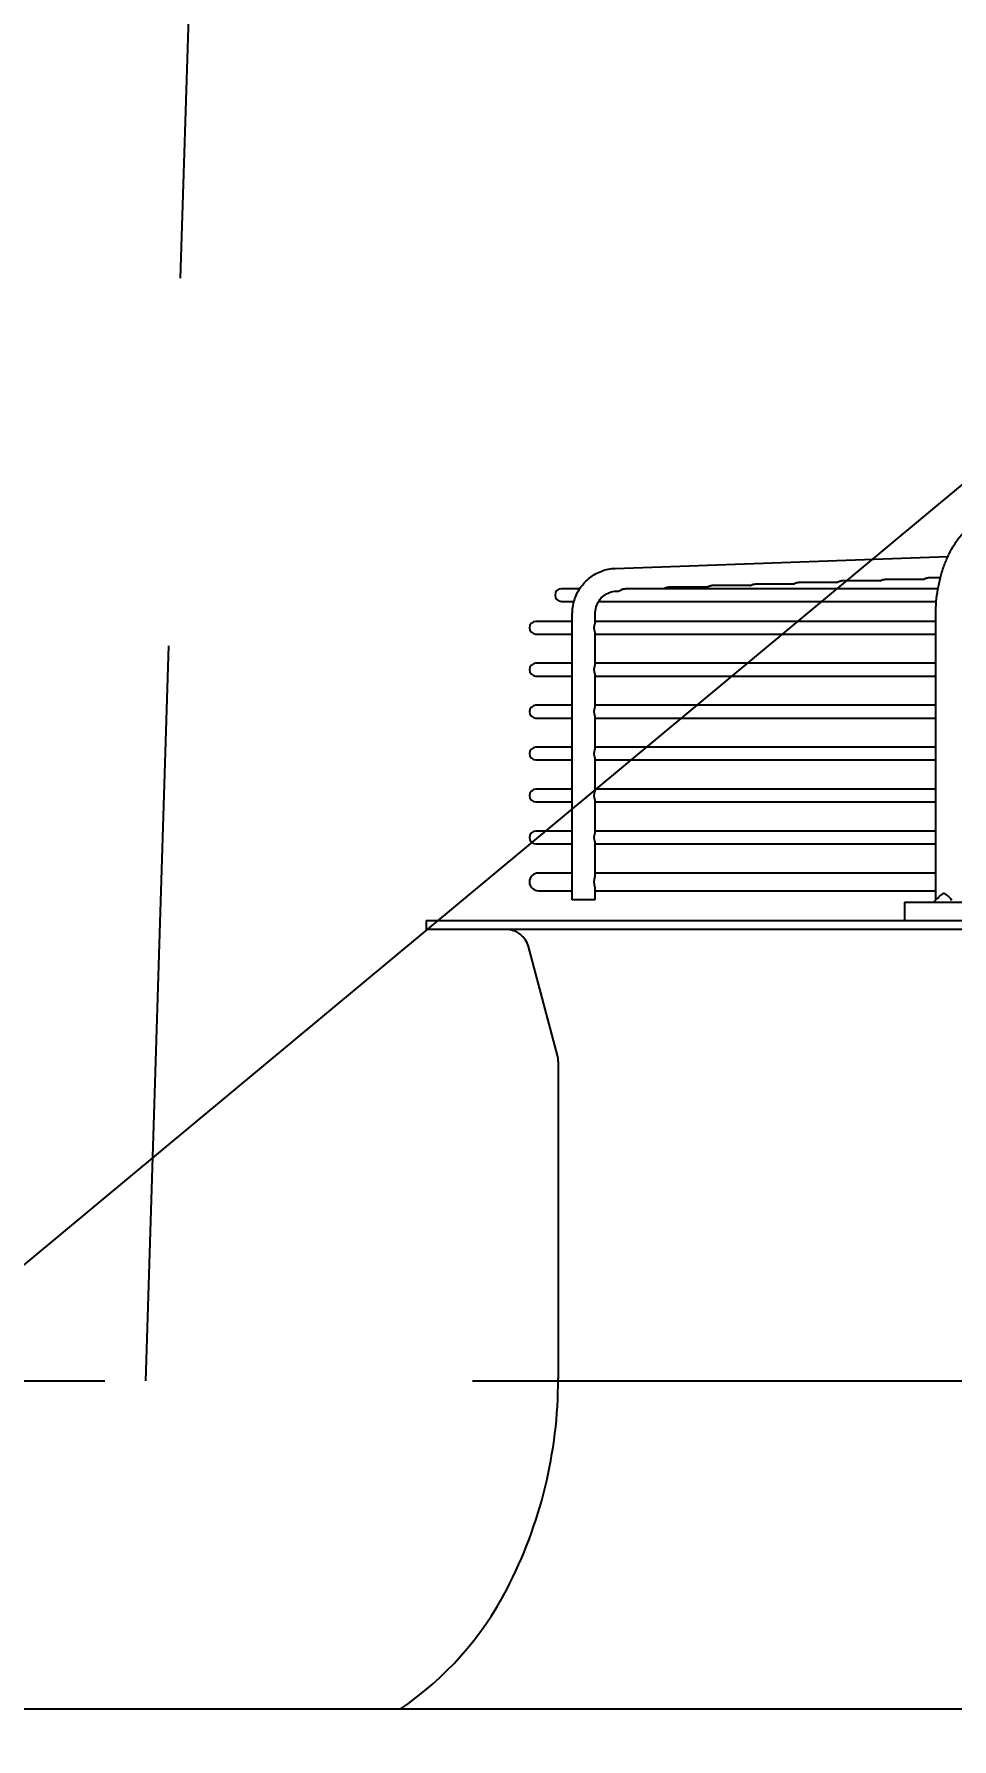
# Model space of a CAD drawing. Header units: millimetres. Extents: x 16200 to 32328, y 18593 to 29476.
# Drawn here: x 16303.88 to 16311.8, y 18977.07 to 18991.79 of the extents above; entities that cross this region are included whole.
import ezdxf

# ---------------------------------------------------------------- set-up
doc = ezdxf.new("R2010")
doc.units = ezdxf.units.MM
doc.header["$LTSCALE"] = 5
doc.linetypes.add('HIDDEN', pattern=[9.525, 6.35, -3.175])
doc.layers.add('UNIT', color=6, linetype='Continuous')
doc.layers.add('WS-NO-CONTROL', color=3, linetype='Continuous')
doc.styles.add('SUBMITTAL', font='romans.shx', dxfattribs={"width": 0.75})
doc.dimstyles.new('SUBMITTAL', dxfattribs={"dimtxt": 0.09375, "dimasz": 0.09375, "dimexe": 0.03125, "dimexo": 0.0625, "dimgap": 0.0625, "dimtad": 0, "dimdec": 4, "dimzin": 4, "dimdsep": 46, "dimlunit": 4, "dimtxsty": 'SUBMITTAL', "dimcen": 0.09375, "dimclre": 6, "dimadec": 0, "dimazin": 0, "dimtfac": 1, "dimtdec": 0, "dimtofl": 0, "dimtmove": 0, "dimatfit": 3, "dimfxl": 0, "dimfrac": 2, "dimtolj": 1, "dimtzin": 4, "dimarcsym": 0})

# ---------------------------------------------------------------- blocks, each defined once
blk = doc.blocks.new('*D76')
at = {"layer": 'WS-NO-CONTROL', "color": 6, "lineweight": -2}
for p, q in [((16257.946, 18976.129), (16257.946, 19017.259)), ((16316.097, 18975.861), (16316.097, 19017.259))]:
    blk.add_line(p, q, dxfattribs=at)
at = {"layer": 'WS-NO-CONTROL', "color": 3, "lineweight": -2}
for p, q in [((16257.946, 19014.442), (16253.017, 19014.442)), ((16311.168, 19014.442), (16262.876, 19014.442))]:
    blk.add_line(p, q, dxfattribs=at)
at = {"layer": 'WS-NO-CONTROL', "color": 3}
for points in [[(16262.876, 19015.263), (16262.876, 19013.62), (16257.946, 19014.442)], [(16311.168, 19015.263), (16311.168, 19013.62), (16316.097, 19014.442)]]:
    blk.add_solid(points, dxfattribs=at)
at = {"layer": 'WS-NO-CONTROL', "color": 3, "insert": (16234.268, 19014.442), "char_height": 4.9294, "attachment_point": 5, "style": 'SUBMITTAL'}
blk.add_mtext('\\A1;4\'-10 1/8"', dxfattribs=at)

msp = doc.modelspace()

# ---------------------------------------------------------------- linework, layer by layer
at = {"layer": 'UNIT'}
for p, q in [((16308.8947, 18987.1791), (16311.7699, 18987.283)), ((16310.8106, 18987.0577), (16310.4772, 18987.0577)), ((16311.1848, 18987.0712), (16310.8514, 18987.0712)), ((16311.559, 18987.0847), (16311.2256, 18987.0847)), ((16311.704, 18987.0982), (16311.5998, 18987.0982)), ((16308.5888, 18987.0037), (16308.4303, 18987.0037)), ((16308.9018, 18986.9824), (16308.924, 18986.9832)), ((16311.6835, 18987.0037), (16308.9804, 18987.0037)), ((16309.6881, 18987.0172), (16309.3546, 18987.0172)), ((16310.0622, 18987.0307), (16309.7288, 18987.0307)), ((16310.4364, 18987.0442), (16310.103, 18987.0442)), ((16308.4303, 18986.8935), (16308.5392, 18986.8935)), ((16308.5246, 18984.3163), (16308.5246, 18986.7856)), ((16308.7214, 18986.7058), (16308.7214, 18986.7856)), ((16308.752, 18986.8935), (16311.6692, 18986.8935)), ((16311.6646, 18984.3163), (16311.6646, 18986.7856)), ((16308.5246, 18986.7218), (16308.2098, 18986.7218)), ((16308.2098, 18986.6115), (16308.5246, 18986.6115)), ((16311.6646, 18986.7218), (16308.7214, 18986.7218)), ((16308.7214, 18986.3436), (16308.7214, 18986.6275)), ((16308.7214, 18986.6115), (16311.6646, 18986.6115)), ((16308.5246, 18986.3596), (16308.2098, 18986.3596)), ((16311.6646, 18986.3596), (16308.7214, 18986.3596)), ((16308.2098, 18986.2493), (16308.5246, 18986.2493)), ((16308.7214, 18985.9814), (16308.7214, 18986.2653)), ((16308.7214, 18986.2493), (16311.6646, 18986.2493)), ((16308.5246, 18985.9974), (16308.2098, 18985.9974)), ((16308.2098, 18985.8871), (16308.5246, 18985.8871)), ((16311.6646, 18985.9974), (16308.7214, 18985.9974)), ((16308.7214, 18985.6192), (16308.7214, 18985.9031)), ((16308.7214, 18985.8871), (16311.6646, 18985.8871)), ((16308.5246, 18985.6352), (16308.2098, 18985.6352)), ((16311.6646, 18985.6352), (16308.7214, 18985.6352)), ((16308.2098, 18985.5249), (16308.5246, 18985.5249)), ((16308.7214, 18985.257), (16308.7214, 18985.5409)), ((16308.7214, 18985.5249), (16311.6646, 18985.5249)), ((16308.5246, 18985.2729), (16308.2098, 18985.2729)), ((16308.2098, 18985.1627), (16308.5246, 18985.1627)), ((16311.6646, 18985.2729), (16308.7214, 18985.2729)), ((16308.7214, 18984.8948), (16308.7214, 18985.1787)), ((16308.7214, 18985.1627), (16311.6646, 18985.1627)), ((16308.5246, 18984.9107), (16308.2098, 18984.9107)), ((16311.6646, 18984.9107), (16308.7214, 18984.9107)), ((16308.2098, 18984.8005), (16308.5246, 18984.8005)), ((16308.7214, 18984.5191), (16308.7214, 18984.8165)), ((16308.7214, 18984.8005), (16311.6646, 18984.8005)), ((16308.5246, 18984.5485), (16308.2314, 18984.5485)), ((16311.6646, 18984.5485), (16308.7214, 18984.5485)), ((16308.7214, 18984.3163), (16308.7214, 18984.4245)), ((16308.2314, 18984.395), (16308.5246, 18984.395)), ((16308.7214, 18984.3163), (16308.5246, 18984.3163)), ((16308.7214, 18984.395), (16311.6646, 18984.395)), ((16311.3948, 18984.2966), (16313.6219, 18984.2966)), ((16311.3948, 18984.2966), (16311.3948, 18984.1391)), ((16307.261, 18984.1391), (16341.0011, 18984.1391)), ((16307.261, 18984.1391), (16307.261, 18984.0604)), ((16341.0011, 18984.0604), (16307.261, 18984.0604)), ((16308.3961, 18982.9726), (16308.145, 18983.9142)), ((16308.4027, 18982.9219), (16308.4027, 18980.1809)), ((16306.6407, 18977.3281), (16274.4419, 18977.3281)), ((16335.2375, 18977.3281), (16306.6407, 18977.3281))]:
    msp.add_line(p, q, dxfattribs=at)
for centre, radius, start, end in [((16308.4303, 18986.9486), 0.0551, 90, 270), ((16308.2098, 18986.6666), 0.0551, 90, 270), ((16308.2098, 18986.3044), 0.0551, 90, 270), ((16308.2098, 18985.9422), 0.0551, 90, 270), ((16308.2098, 18985.58), 0.0551, 90, 270), ((16308.2098, 18985.2178), 0.0551, 90, 270), ((16308.2098, 18984.8556), 0.0551, 90, 270), ((16308.2314, 18984.4718), 0.0768, 90, 270), ((16307.9548, 18983.8635), 0.1969, 14.93142, 90), ((16308.2059, 18982.9219), 0.1969, 0, 14.93142), ((16304.4657, 18980.1809), 3.937, 332.49816, 0), ((16305.4435, 18979.6719), 2.8346, 304.22448, 332.49816)]:
    msp.add_arc(centre, radius, start, end, dxfattribs=at)
for points, knots in [([(16311.6646, 18986.7856), (16311.6646, 18986.8212), (16311.6661, 18986.8571), (16311.6691, 18986.8925), (16311.6721, 18986.9279), (16311.6765, 18986.9629), (16311.6824, 18986.9976), (16311.6883, 18987.0322), (16311.6957, 18987.0666), (16311.7045, 18987.1001), (16311.7132, 18987.1335), (16311.7233, 18987.166), (16311.7348, 18987.1978), (16311.7463, 18987.2295), (16311.7592, 18987.2605), (16311.7733, 18987.2901), (16311.7873, 18987.3198), (16311.8025, 18987.348), (16311.8189, 18987.3751), (16311.8354, 18987.4022), (16311.853, 18987.428), (16311.8716, 18987.4522), (16311.8901, 18987.4763), (16311.9096, 18987.4988), (16311.93, 18987.5196), (16311.9505, 18987.5405), (16311.9719, 18987.5598), (16311.994, 18987.5771), (16312.016, 18987.5944), (16312.0386, 18987.6098), (16312.062, 18987.6234), (16312.0853, 18987.6369), (16312.1094, 18987.6485), (16312.1337, 18987.6581), (16312.1579, 18987.6676), (16312.1825, 18987.6751), (16312.2074, 18987.6805), (16312.2323, 18987.686), (16312.2577, 18987.6894), (16312.2828, 18987.6906)], [0, 0, 0, 0, 0.076921, 0.076921, 0.076921, 0.1538421, 0.1538421, 0.1538421, 0.2307631, 0.2307631, 0.2307631, 0.3076842, 0.3076842, 0.3076842, 0.3846052, 0.3846052, 0.3846052, 0.4615263, 0.4615263, 0.4615263, 0.5384473, 0.5384473, 0.5384473, 0.6153684, 0.6153684, 0.6153684, 0.6922894, 0.6922894, 0.6922894, 0.7692105, 0.7692105, 0.7692105, 0.8461315, 0.8461315, 0.8461315, 0.9230526, 0.9230526, 0.9230526, 1, 1, 1, 1]), ([(16308.5246, 18986.7856), (16308.5246, 18986.8256), (16308.5305, 18986.8656), (16308.5539, 18986.9419), (16308.5714, 18986.9783), (16308.6163, 18987.0442), (16308.6437, 18987.0737), (16308.7062, 18987.1228), (16308.7413, 18987.1424), (16308.8157, 18987.1699), (16308.8551, 18987.1777), (16308.8947, 18987.1791)], [1.5707963, 1.5707963, 1.5707963, 1.5707963, 1.8779743, 1.8779743, 2.1851522, 2.1851522, 2.4923302, 2.4923302, 2.7995081, 2.7995081, 3.1066861, 3.1066861, 3.1066861, 3.1066861]), ([(16310.4364, 18987.0442), (16310.4371, 18987.0446), (16310.4377, 18987.0449), (16310.4384, 18987.0453), (16310.4393, 18987.0458), (16310.4403, 18987.0464), (16310.4412, 18987.0469), (16310.4421, 18987.0474), (16310.4431, 18987.0479), (16310.444, 18987.0484), (16310.445, 18987.0489), (16310.446, 18987.0494), (16310.4469, 18987.0498), (16310.4479, 18987.0503), (16310.4489, 18987.0508), (16310.4499, 18987.0512), (16310.4509, 18987.0516), (16310.4519, 18987.0521), (16310.4529, 18987.0525), (16310.4539, 18987.0529), (16310.4549, 18987.0533), (16310.4559, 18987.0536), (16310.4569, 18987.054), (16310.4579, 18987.0543), (16310.4589, 18987.0547), (16310.4599, 18987.055), (16310.4609, 18987.0553), (16310.4619, 18987.0556), (16310.4629, 18987.0558), (16310.4639, 18987.0561), (16310.4649, 18987.0563), (16310.4659, 18987.0565), (16310.4669, 18987.0567), (16310.4679, 18987.0569), (16310.4689, 18987.0571), (16310.4699, 18987.0572), (16310.4709, 18987.0573), (16310.4719, 18987.0574), (16310.4729, 18987.0575), (16310.4739, 18987.0576), (16310.4749, 18987.0576), (16310.4758, 18987.0577), (16310.4768, 18987.0577), (16310.4769, 18987.0577), (16310.4771, 18987.0577), (16310.4772, 18987.0577)], [0.17723839, 0.17723839, 0.17723839, 0.17723839, 0.19512195, 0.19512195, 0.19512195, 0.2195122, 0.2195122, 0.2195122, 0.24390244, 0.24390244, 0.24390244, 0.26829268, 0.26829268, 0.26829268, 0.29268293, 0.29268293, 0.29268293, 0.31707317, 0.31707317, 0.31707317, 0.34146341, 0.34146341, 0.34146341, 0.36585366, 0.36585366, 0.36585366, 0.3902439, 0.3902439, 0.3902439, 0.41463415, 0.41463415, 0.41463415, 0.43902439, 0.43902439, 0.43902439, 0.46341463, 0.46341463, 0.46341463, 0.48780488, 0.48780488, 0.48780488, 0.51219512, 0.51219512, 0.51219512, 0.5155542, 0.5155542, 0.5155542, 0.5155542]), ([(16310.8106, 18987.0577), (16310.8113, 18987.0581), (16310.8119, 18987.0585), (16310.8126, 18987.0588), (16310.8135, 18987.0594), (16310.8145, 18987.0599), (16310.8154, 18987.0604), (16310.8164, 18987.0609), (16310.8173, 18987.0614), (16310.8183, 18987.0619), (16310.8192, 18987.0624), (16310.8202, 18987.0629), (16310.8212, 18987.0633), (16310.8221, 18987.0638), (16310.8231, 18987.0643), (16310.8241, 18987.0647), (16310.8251, 18987.0652), (16310.8261, 18987.0656), (16310.8271, 18987.066), (16310.8281, 18987.0664), (16310.8291, 18987.0668), (16310.8301, 18987.0671), (16310.8311, 18987.0675), (16310.8321, 18987.0678), (16310.8331, 18987.0682), (16310.8341, 18987.0685), (16310.8351, 18987.0688), (16310.8361, 18987.069), (16310.8371, 18987.0693), (16310.8381, 18987.0696), (16310.8391, 18987.0698), (16310.8401, 18987.07), (16310.8411, 18987.0702), (16310.8421, 18987.0704), (16310.8431, 18987.0706), (16310.8441, 18987.0707), (16310.8451, 18987.0708), (16310.8461, 18987.0709), (16310.8471, 18987.071), (16310.8481, 18987.0711), (16310.849, 18987.0711), (16310.85, 18987.0712), (16310.851, 18987.0712), (16310.8511, 18987.0712), (16310.8512, 18987.0712), (16310.8514, 18987.0712)], [0.17689154, 0.17689154, 0.17689154, 0.17689154, 0.19512195, 0.19512195, 0.19512195, 0.2195122, 0.2195122, 0.2195122, 0.24390244, 0.24390244, 0.24390244, 0.26829268, 0.26829268, 0.26829268, 0.29268293, 0.29268293, 0.29268293, 0.31707317, 0.31707317, 0.31707317, 0.34146341, 0.34146341, 0.34146341, 0.36585366, 0.36585366, 0.36585366, 0.3902439, 0.3902439, 0.3902439, 0.41463415, 0.41463415, 0.41463415, 0.43902439, 0.43902439, 0.43902439, 0.46341463, 0.46341463, 0.46341463, 0.48780488, 0.48780488, 0.48780488, 0.51219512, 0.51219512, 0.51219512, 0.51556798, 0.51556798, 0.51556798, 0.51556798]), ([(16311.1848, 18987.0712), (16311.1855, 18987.0716), (16311.1862, 18987.072), (16311.1868, 18987.0724), (16311.1878, 18987.0729), (16311.1887, 18987.0734), (16311.1896, 18987.0739), (16311.1906, 18987.0744), (16311.1915, 18987.0749), (16311.1925, 18987.0754), (16311.1934, 18987.0759), (16311.1944, 18987.0764), (16311.1954, 18987.0768), (16311.1963, 18987.0773), (16311.1973, 18987.0778), (16311.1983, 18987.0782), (16311.1993, 18987.0787), (16311.2003, 18987.0791), (16311.2013, 18987.0795), (16311.2023, 18987.0799), (16311.2033, 18987.0803), (16311.2043, 18987.0806), (16311.2053, 18987.081), (16311.2063, 18987.0813), (16311.2073, 18987.0817), (16311.2083, 18987.082), (16311.2093, 18987.0823), (16311.2103, 18987.0825), (16311.2113, 18987.0828), (16311.2123, 18987.0831), (16311.2133, 18987.0833), (16311.2143, 18987.0835), (16311.2153, 18987.0837), (16311.2163, 18987.0839), (16311.2173, 18987.084), (16311.2183, 18987.0842), (16311.2193, 18987.0843), (16311.2203, 18987.0844), (16311.2213, 18987.0845), (16311.2223, 18987.0846), (16311.2232, 18987.0846), (16311.2242, 18987.0847), (16311.2252, 18987.0847), (16311.2253, 18987.0847), (16311.2254, 18987.0847), (16311.2256, 18987.0847)], [0.17654387, 0.17654387, 0.17654387, 0.17654387, 0.19512195, 0.19512195, 0.19512195, 0.2195122, 0.2195122, 0.2195122, 0.24390244, 0.24390244, 0.24390244, 0.26829268, 0.26829268, 0.26829268, 0.29268293, 0.29268293, 0.29268293, 0.31707317, 0.31707317, 0.31707317, 0.34146341, 0.34146341, 0.34146341, 0.36585366, 0.36585366, 0.36585366, 0.3902439, 0.3902439, 0.3902439, 0.41463415, 0.41463415, 0.41463415, 0.43902439, 0.43902439, 0.43902439, 0.46341463, 0.46341463, 0.46341463, 0.48780488, 0.48780488, 0.48780488, 0.51219512, 0.51219512, 0.51219512, 0.51558176, 0.51558176, 0.51558176, 0.51558176]), ([(16311.559, 18987.0847), (16311.5597, 18987.0851), (16311.5604, 18987.0855), (16311.5611, 18987.0859), (16311.562, 18987.0864), (16311.5629, 18987.0869), (16311.5638, 18987.0874), (16311.5648, 18987.0879), (16311.5657, 18987.0884), (16311.5667, 18987.0889), (16311.5676, 18987.0894), (16311.5686, 18987.0899), (16311.5696, 18987.0904), (16311.5706, 18987.0908), (16311.5715, 18987.0913), (16311.5725, 18987.0917), (16311.5735, 18987.0922), (16311.5745, 18987.0926), (16311.5755, 18987.093), (16311.5765, 18987.0934), (16311.5775, 18987.0938), (16311.5785, 18987.0941), (16311.5795, 18987.0945), (16311.5805, 18987.0948), (16311.5815, 18987.0952), (16311.5825, 18987.0955), (16311.5835, 18987.0958), (16311.5845, 18987.096), (16311.5855, 18987.0963), (16311.5865, 18987.0966), (16311.5875, 18987.0968), (16311.5885, 18987.097), (16311.5895, 18987.0972), (16311.5905, 18987.0974), (16311.5915, 18987.0975), (16311.5925, 18987.0977), (16311.5935, 18987.0978), (16311.5945, 18987.0979), (16311.5955, 18987.098), (16311.5965, 18987.0981), (16311.5974, 18987.0981), (16311.5984, 18987.0982), (16311.5994, 18987.0982), (16311.5995, 18987.0982), (16311.5996, 18987.0982), (16311.5998, 18987.0982)], [0.1761954, 0.1761954, 0.1761954, 0.1761954, 0.19512195, 0.19512195, 0.19512195, 0.2195122, 0.2195122, 0.2195122, 0.24390244, 0.24390244, 0.24390244, 0.26829268, 0.26829268, 0.26829268, 0.29268293, 0.29268293, 0.29268293, 0.31707317, 0.31707317, 0.31707317, 0.34146341, 0.34146341, 0.34146341, 0.36585366, 0.36585366, 0.36585366, 0.3902439, 0.3902439, 0.3902439, 0.41463415, 0.41463415, 0.41463415, 0.43902439, 0.43902439, 0.43902439, 0.46341463, 0.46341463, 0.46341463, 0.48780488, 0.48780488, 0.48780488, 0.51219512, 0.51219512, 0.51219512, 0.51559553, 0.51559553, 0.51559553, 0.51559553]), ([(16308.7214, 18986.7856), (16308.7214, 18986.8061), (16308.7245, 18986.8266), (16308.7364, 18986.8655), (16308.7453, 18986.8839), (16308.7677, 18986.9169), (16308.7813, 18986.9314), (16308.8119, 18986.9554), (16308.8288, 18986.9649), (16308.8644, 18986.978), (16308.8831, 18986.9817), (16308.9018, 18986.9824)], [1.5707963, 1.5707963, 1.5707963, 1.5707963, 1.8779743, 1.8779743, 2.1851522, 2.1851522, 2.4923302, 2.4923302, 2.7995081, 2.7995081, 3.1066861, 3.1066861, 3.1066861, 3.1066861]), ([(16308.924, 18986.9832), (16308.9242, 18986.9832), (16308.9244, 18986.9832), (16308.9245, 18986.9832), (16308.9248, 18986.9832), (16308.9251, 18986.9833), (16308.9254, 18986.9833), (16308.9259, 18986.9834), (16308.9265, 18986.9836), (16308.9272, 18986.9838), (16308.9278, 18986.984), (16308.9285, 18986.9843), (16308.9292, 18986.9846), (16308.9299, 18986.9849), (16308.9306, 18986.9852), (16308.9314, 18986.9856), (16308.9321, 18986.986), (16308.9329, 18986.9864), (16308.9337, 18986.9868), (16308.9345, 18986.9873), (16308.9354, 18986.9877), (16308.9362, 18986.9882), (16308.9371, 18986.9887), (16308.9379, 18986.9892), (16308.9388, 18986.9897), (16308.9397, 18986.9902), (16308.9406, 18986.9907), (16308.9415, 18986.9913), (16308.9425, 18986.9918), (16308.9434, 18986.9923), (16308.9443, 18986.9928), (16308.9453, 18986.9933), (16308.9462, 18986.9938), (16308.9472, 18986.9943), (16308.9481, 18986.9948), (16308.9491, 18986.9953), (16308.9501, 18986.9958), (16308.9511, 18986.9963), (16308.952, 18986.9967), (16308.953, 18986.9972), (16308.954, 18986.9976), (16308.955, 18986.9981), (16308.956, 18986.9985), (16308.957, 18986.9989), (16308.958, 18986.9993), (16308.959, 18986.9996), (16308.96, 18987), (16308.961, 18987.0003), (16308.9621, 18987.0007), (16308.9631, 18987.001), (16308.9641, 18987.0013), (16308.9651, 18987.0016), (16308.9661, 18987.0018), (16308.9671, 18987.0021), (16308.9681, 18987.0023), (16308.9691, 18987.0025), (16308.9701, 18987.0027), (16308.9711, 18987.0029), (16308.9721, 18987.0031), (16308.9731, 18987.0032), (16308.9741, 18987.0033), (16308.9751, 18987.0034), (16308.9761, 18987.0035), (16308.9771, 18987.0036), (16308.9781, 18987.0037), (16308.9791, 18987.0037), (16308.98, 18987.0037), (16308.9802, 18987.0037), (16308.9803, 18987.0037), (16308.9804, 18987.0037)], [0.00401292, 0.00401292, 0.00401292, 0.00401292, 0.01219512, 0.01219512, 0.01219512, 0.02439024, 0.02439024, 0.02439024, 0.04878049, 0.04878049, 0.04878049, 0.07317073, 0.07317073, 0.07317073, 0.09756098, 0.09756098, 0.09756098, 0.12195122, 0.12195122, 0.12195122, 0.14634146, 0.14634146, 0.14634146, 0.17073171, 0.17073171, 0.17073171, 0.19512195, 0.19512195, 0.19512195, 0.2195122, 0.2195122, 0.2195122, 0.24390244, 0.24390244, 0.24390244, 0.26829268, 0.26829268, 0.26829268, 0.29268293, 0.29268293, 0.29268293, 0.31707317, 0.31707317, 0.31707317, 0.34146341, 0.34146341, 0.34146341, 0.36585366, 0.36585366, 0.36585366, 0.3902439, 0.3902439, 0.3902439, 0.41463415, 0.41463415, 0.41463415, 0.43902439, 0.43902439, 0.43902439, 0.46341463, 0.46341463, 0.46341463, 0.48780488, 0.48780488, 0.48780488, 0.51219512, 0.51219512, 0.51219512, 0.51549915, 0.51549915, 0.51549915, 0.51549915]), ([(16309.3139, 18987.0037), (16309.3145, 18987.0041), (16309.3151, 18987.0044), (16309.3158, 18987.0048), (16309.3167, 18987.0053), (16309.3176, 18987.0058), (16309.3186, 18987.0063), (16309.3195, 18987.0068), (16309.3204, 18987.0073), (16309.3214, 18987.0078), (16309.3224, 18987.0083), (16309.3233, 18987.0088), (16309.3243, 18987.0093), (16309.3253, 18987.0098), (16309.3263, 18987.0102), (16309.3272, 18987.0107), (16309.3282, 18987.0111), (16309.3292, 18987.0116), (16309.3302, 18987.012), (16309.3312, 18987.0124), (16309.3322, 18987.0128), (16309.3332, 18987.0131), (16309.3342, 18987.0135), (16309.3352, 18987.0138), (16309.3363, 18987.0142), (16309.3373, 18987.0145), (16309.3383, 18987.0148), (16309.3393, 18987.0151), (16309.3403, 18987.0153), (16309.3413, 18987.0156), (16309.3423, 18987.0158), (16309.3433, 18987.016), (16309.3443, 18987.0162), (16309.3453, 18987.0164), (16309.3463, 18987.0166), (16309.3473, 18987.0167), (16309.3483, 18987.0168), (16309.3493, 18987.0169), (16309.3503, 18987.017), (16309.3513, 18987.0171), (16309.3523, 18987.0172), (16309.3533, 18987.0172), (16309.3542, 18987.0172), (16309.3543, 18987.0172), (16309.3545, 18987.0172), (16309.3546, 18987.0172)], [0.1782737, 0.1782737, 0.1782737, 0.1782737, 0.19512195, 0.19512195, 0.19512195, 0.2195122, 0.2195122, 0.2195122, 0.24390244, 0.24390244, 0.24390244, 0.26829268, 0.26829268, 0.26829268, 0.29268293, 0.29268293, 0.29268293, 0.31707317, 0.31707317, 0.31707317, 0.34146341, 0.34146341, 0.34146341, 0.36585366, 0.36585366, 0.36585366, 0.3902439, 0.3902439, 0.3902439, 0.41463415, 0.41463415, 0.41463415, 0.43902439, 0.43902439, 0.43902439, 0.46341463, 0.46341463, 0.46341463, 0.48780488, 0.48780488, 0.48780488, 0.51219512, 0.51219512, 0.51219512, 0.5155129, 0.5155129, 0.5155129, 0.5155129]), ([(16309.6881, 18987.0172), (16309.6887, 18987.0176), (16309.6893, 18987.0179), (16309.69, 18987.0183), (16309.6909, 18987.0188), (16309.6918, 18987.0193), (16309.6928, 18987.0198), (16309.6937, 18987.0204), (16309.6947, 18987.0209), (16309.6956, 18987.0214), (16309.6966, 18987.0219), (16309.6975, 18987.0223), (16309.6985, 18987.0228), (16309.6995, 18987.0233), (16309.7005, 18987.0237), (16309.7015, 18987.0242), (16309.7024, 18987.0246), (16309.7034, 18987.0251), (16309.7044, 18987.0255), (16309.7054, 18987.0259), (16309.7064, 18987.0263), (16309.7074, 18987.0266), (16309.7084, 18987.027), (16309.7095, 18987.0273), (16309.7105, 18987.0277), (16309.7115, 18987.028), (16309.7125, 18987.0283), (16309.7135, 18987.0286), (16309.7145, 18987.0288), (16309.7155, 18987.0291), (16309.7165, 18987.0293), (16309.7175, 18987.0295), (16309.7185, 18987.0297), (16309.7195, 18987.0299), (16309.7205, 18987.0301), (16309.7215, 18987.0302), (16309.7225, 18987.0303), (16309.7235, 18987.0304), (16309.7245, 18987.0305), (16309.7255, 18987.0306), (16309.7265, 18987.0307), (16309.7274, 18987.0307), (16309.7284, 18987.0307), (16309.7285, 18987.0307), (16309.7287, 18987.0307), (16309.7288, 18987.0307)], [0.17792949, 0.17792949, 0.17792949, 0.17792949, 0.19512195, 0.19512195, 0.19512195, 0.2195122, 0.2195122, 0.2195122, 0.24390244, 0.24390244, 0.24390244, 0.26829268, 0.26829268, 0.26829268, 0.29268293, 0.29268293, 0.29268293, 0.31707317, 0.31707317, 0.31707317, 0.34146341, 0.34146341, 0.34146341, 0.36585366, 0.36585366, 0.36585366, 0.3902439, 0.3902439, 0.3902439, 0.41463415, 0.41463415, 0.41463415, 0.43902439, 0.43902439, 0.43902439, 0.46341463, 0.46341463, 0.46341463, 0.48780488, 0.48780488, 0.48780488, 0.51219512, 0.51219512, 0.51219512, 0.51552666, 0.51552666, 0.51552666, 0.51552666]), ([(16310.0622, 18987.0307), (16310.0629, 18987.0311), (16310.0635, 18987.0314), (16310.0642, 18987.0318), (16310.0651, 18987.0323), (16310.066, 18987.0328), (16310.067, 18987.0334), (16310.0679, 18987.0339), (16310.0689, 18987.0344), (16310.0698, 18987.0349), (16310.0708, 18987.0354), (16310.0718, 18987.0359), (16310.0727, 18987.0363), (16310.0737, 18987.0368), (16310.0747, 18987.0373), (16310.0757, 18987.0377), (16310.0767, 18987.0381), (16310.0777, 18987.0386), (16310.0786, 18987.039), (16310.0796, 18987.0394), (16310.0806, 18987.0398), (16310.0816, 18987.0401), (16310.0827, 18987.0405), (16310.0837, 18987.0408), (16310.0847, 18987.0412), (16310.0857, 18987.0415), (16310.0867, 18987.0418), (16310.0877, 18987.0421), (16310.0887, 18987.0423), (16310.0897, 18987.0426), (16310.0907, 18987.0428), (16310.0917, 18987.043), (16310.0927, 18987.0432), (16310.0937, 18987.0434), (16310.0947, 18987.0436), (16310.0957, 18987.0437), (16310.0967, 18987.0438), (16310.0977, 18987.0439), (16310.0987, 18987.044), (16310.0997, 18987.0441), (16310.1007, 18987.0442), (16310.1016, 18987.0442), (16310.1026, 18987.0442), (16310.1027, 18987.0442), (16310.1029, 18987.0442), (16310.103, 18987.0442)], [0.17758438, 0.17758438, 0.17758438, 0.17758438, 0.19512195, 0.19512195, 0.19512195, 0.2195122, 0.2195122, 0.2195122, 0.24390244, 0.24390244, 0.24390244, 0.26829268, 0.26829268, 0.26829268, 0.29268293, 0.29268293, 0.29268293, 0.31707317, 0.31707317, 0.31707317, 0.34146341, 0.34146341, 0.34146341, 0.36585366, 0.36585366, 0.36585366, 0.3902439, 0.3902439, 0.3902439, 0.41463415, 0.41463415, 0.41463415, 0.43902439, 0.43902439, 0.43902439, 0.46341463, 0.46341463, 0.46341463, 0.48780488, 0.48780488, 0.48780488, 0.51219512, 0.51219512, 0.51219512, 0.51554043, 0.51554043, 0.51554043, 0.51554043]), ([(16308.7144, 18986.6666), (16308.7144, 18986.6677), (16308.7144, 18986.6697), (16308.7146, 18986.6726), (16308.7148, 18986.6756), (16308.7152, 18986.6785), (16308.7156, 18986.6814), (16308.7161, 18986.6842), (16308.7167, 18986.6869), (16308.7173, 18986.6895), (16308.7179, 18986.6921), (16308.7186, 18986.6945), (16308.7193, 18986.6968), (16308.7199, 18986.6989), (16308.7205, 18986.7009), (16308.721, 18986.7027), (16308.7213, 18986.7043), (16308.7214, 18986.7053), (16308.7214, 18986.7057), (16308.7214, 18986.7058)], [0, 0, 0, 0, 0.04761905, 0.0952381, 0.14285714, 0.19047619, 0.23809524, 0.28571429, 0.33333333, 0.38095238, 0.42857143, 0.47619048, 0.52380952, 0.57142857, 0.61904762, 0.66666667, 0.71428571, 0.76190476, 0.76755733, 0.76755733, 0.76755733, 0.76755733]), ([(16308.7214, 18986.6275), (16308.7214, 18986.6276), (16308.7214, 18986.628), (16308.7213, 18986.629), (16308.721, 18986.6306), (16308.7205, 18986.6324), (16308.7199, 18986.6344), (16308.7193, 18986.6365), (16308.7186, 18986.6388), (16308.7179, 18986.6412), (16308.7173, 18986.6438), (16308.7167, 18986.6464), (16308.7161, 18986.6491), (16308.7156, 18986.6519), (16308.7152, 18986.6548), (16308.7148, 18986.6577), (16308.7146, 18986.6607), (16308.7144, 18986.6636), (16308.7144, 18986.6656), (16308.7144, 18986.6666)], [0.23243408, 0.23243408, 0.23243408, 0.23243408, 0.23809524, 0.28571429, 0.33333333, 0.38095238, 0.42857143, 0.47619048, 0.52380952, 0.57142857, 0.61904762, 0.66666667, 0.71428571, 0.76190476, 0.80952381, 0.85714286, 0.9047619, 0.95238095, 1, 1, 1, 1]), ([(16308.7144, 18986.3044), (16308.7144, 18986.3054), (16308.7144, 18986.3074), (16308.7146, 18986.3104), (16308.7148, 18986.3134), (16308.7152, 18986.3163), (16308.7156, 18986.3192), (16308.7161, 18986.322), (16308.7167, 18986.3247), (16308.7173, 18986.3273), (16308.7179, 18986.3299), (16308.7186, 18986.3323), (16308.7193, 18986.3346), (16308.7199, 18986.3367), (16308.7205, 18986.3387), (16308.721, 18986.3405), (16308.7213, 18986.3421), (16308.7214, 18986.3431), (16308.7214, 18986.3435), (16308.7214, 18986.3436)], [0, 0, 0, 0, 0.04761905, 0.0952381, 0.14285714, 0.19047619, 0.23809524, 0.28571429, 0.33333333, 0.38095238, 0.42857143, 0.47619048, 0.52380952, 0.57142857, 0.61904762, 0.66666667, 0.71428571, 0.76190476, 0.76755733, 0.76755733, 0.76755733, 0.76755733]), ([(16308.7214, 18986.2653), (16308.7214, 18986.2654), (16308.7214, 18986.2658), (16308.7213, 18986.2668), (16308.721, 18986.2684), (16308.7205, 18986.2702), (16308.7199, 18986.2722), (16308.7193, 18986.2743), (16308.7186, 18986.2766), (16308.7179, 18986.279), (16308.7173, 18986.2816), (16308.7167, 18986.2842), (16308.7161, 18986.2869), (16308.7156, 18986.2897), (16308.7152, 18986.2926), (16308.7148, 18986.2955), (16308.7146, 18986.2985), (16308.7144, 18986.3014), (16308.7144, 18986.3034), (16308.7144, 18986.3044)], [0.23243408, 0.23243408, 0.23243408, 0.23243408, 0.23809524, 0.28571429, 0.33333333, 0.38095238, 0.42857143, 0.47619048, 0.52380952, 0.57142857, 0.61904762, 0.66666667, 0.71428571, 0.76190476, 0.80952381, 0.85714286, 0.9047619, 0.95238095, 1, 1, 1, 1]), ([(16308.7144, 18985.9422), (16308.7144, 18985.9432), (16308.7144, 18985.9452), (16308.7146, 18985.9482), (16308.7148, 18985.9512), (16308.7152, 18985.9541), (16308.7156, 18985.957), (16308.7161, 18985.9598), (16308.7167, 18985.9625), (16308.7173, 18985.9651), (16308.7179, 18985.9677), (16308.7186, 18985.9701), (16308.7193, 18985.9724), (16308.7199, 18985.9745), (16308.7205, 18985.9765), (16308.721, 18985.9783), (16308.7213, 18985.9799), (16308.7214, 18985.9809), (16308.7214, 18985.9813), (16308.7214, 18985.9814)], [0, 0, 0, 0, 0.04761905, 0.0952381, 0.14285714, 0.19047619, 0.23809524, 0.28571429, 0.33333333, 0.38095238, 0.42857143, 0.47619048, 0.52380952, 0.57142857, 0.61904762, 0.66666667, 0.71428571, 0.76190476, 0.76755733, 0.76755733, 0.76755733, 0.76755733]), ([(16308.7214, 18985.9031), (16308.7214, 18985.9031), (16308.7214, 18985.9036), (16308.7213, 18985.9046), (16308.721, 18985.9062), (16308.7205, 18985.908), (16308.7199, 18985.91), (16308.7193, 18985.9121), (16308.7186, 18985.9144), (16308.7179, 18985.9168), (16308.7173, 18985.9193), (16308.7167, 18985.922), (16308.7161, 18985.9247), (16308.7156, 18985.9275), (16308.7152, 18985.9304), (16308.7148, 18985.9333), (16308.7146, 18985.9362), (16308.7144, 18985.9392), (16308.7144, 18985.9412), (16308.7144, 18985.9422)], [0.23243408, 0.23243408, 0.23243408, 0.23243408, 0.23809524, 0.28571429, 0.33333333, 0.38095238, 0.42857143, 0.47619048, 0.52380952, 0.57142857, 0.61904762, 0.66666667, 0.71428571, 0.76190476, 0.80952381, 0.85714286, 0.9047619, 0.95238095, 1, 1, 1, 1]), ([(16308.7144, 18985.58), (16308.7144, 18985.581), (16308.7144, 18985.583), (16308.7146, 18985.586), (16308.7148, 18985.589), (16308.7152, 18985.5919), (16308.7156, 18985.5948), (16308.7161, 18985.5976), (16308.7167, 18985.6003), (16308.7173, 18985.6029), (16308.7179, 18985.6055), (16308.7186, 18985.6079), (16308.7193, 18985.6102), (16308.7199, 18985.6123), (16308.7205, 18985.6143), (16308.721, 18985.6161), (16308.7213, 18985.6177), (16308.7214, 18985.6187), (16308.7214, 18985.6191), (16308.7214, 18985.6192)], [0, 0, 0, 0, 0.04761905, 0.0952381, 0.14285714, 0.19047619, 0.23809524, 0.28571429, 0.33333333, 0.38095238, 0.42857143, 0.47619048, 0.52380952, 0.57142857, 0.61904762, 0.66666667, 0.71428571, 0.76190476, 0.76755733, 0.76755733, 0.76755733, 0.76755733]), ([(16308.7214, 18985.5409), (16308.7214, 18985.5409), (16308.7214, 18985.5414), (16308.7213, 18985.5424), (16308.721, 18985.544), (16308.7205, 18985.5458), (16308.7199, 18985.5478), (16308.7193, 18985.5499), (16308.7186, 18985.5522), (16308.7179, 18985.5546), (16308.7173, 18985.5571), (16308.7167, 18985.5598), (16308.7161, 18985.5625), (16308.7156, 18985.5653), (16308.7152, 18985.5682), (16308.7148, 18985.5711), (16308.7146, 18985.574), (16308.7144, 18985.577), (16308.7144, 18985.579), (16308.7144, 18985.58)], [0.23243408, 0.23243408, 0.23243408, 0.23243408, 0.23809524, 0.28571429, 0.33333333, 0.38095238, 0.42857143, 0.47619048, 0.52380952, 0.57142857, 0.61904762, 0.66666667, 0.71428571, 0.76190476, 0.80952381, 0.85714286, 0.9047619, 0.95238095, 1, 1, 1, 1]), ([(16308.7144, 18985.2178), (16308.7144, 18985.2188), (16308.7144, 18985.2208), (16308.7146, 18985.2238), (16308.7148, 18985.2268), (16308.7152, 18985.2297), (16308.7156, 18985.2326), (16308.7161, 18985.2354), (16308.7167, 18985.2381), (16308.7173, 18985.2407), (16308.7179, 18985.2433), (16308.7186, 18985.2457), (16308.7193, 18985.2479), (16308.7199, 18985.2501), (16308.7205, 18985.2521), (16308.721, 18985.2539), (16308.7213, 18985.2555), (16308.7214, 18985.2565), (16308.7214, 18985.2569), (16308.7214, 18985.257)], [0, 0, 0, 0, 0.04761905, 0.0952381, 0.14285714, 0.19047619, 0.23809524, 0.28571429, 0.33333333, 0.38095238, 0.42857143, 0.47619048, 0.52380952, 0.57142857, 0.61904762, 0.66666667, 0.71428571, 0.76190476, 0.76755733, 0.76755733, 0.76755733, 0.76755733]), ([(16308.7214, 18985.1787), (16308.7214, 18985.1787), (16308.7214, 18985.1792), (16308.7213, 18985.1802), (16308.721, 18985.1818), (16308.7205, 18985.1836), (16308.7199, 18985.1856), (16308.7193, 18985.1877), (16308.7186, 18985.19), (16308.7179, 18985.1924), (16308.7173, 18985.1949), (16308.7167, 18985.1976), (16308.7161, 18985.2003), (16308.7156, 18985.2031), (16308.7152, 18985.206), (16308.7148, 18985.2089), (16308.7146, 18985.2118), (16308.7144, 18985.2148), (16308.7144, 18985.2168), (16308.7144, 18985.2178)], [0.23243408, 0.23243408, 0.23243408, 0.23243408, 0.23809524, 0.28571429, 0.33333333, 0.38095238, 0.42857143, 0.47619048, 0.52380952, 0.57142857, 0.61904762, 0.66666667, 0.71428571, 0.76190476, 0.80952381, 0.85714286, 0.9047619, 0.95238095, 1, 1, 1, 1]), ([(16308.7144, 18984.8556), (16308.7144, 18984.8566), (16308.7144, 18984.8586), (16308.7146, 18984.8616), (16308.7148, 18984.8646), (16308.7152, 18984.8675), (16308.7156, 18984.8704), (16308.7161, 18984.8732), (16308.7167, 18984.8759), (16308.7173, 18984.8785), (16308.7179, 18984.881), (16308.7186, 18984.8835), (16308.7193, 18984.8857), (16308.7199, 18984.8879), (16308.7205, 18984.8899), (16308.721, 18984.8917), (16308.7213, 18984.8933), (16308.7214, 18984.8942), (16308.7214, 18984.8947), (16308.7214, 18984.8948)], [0, 0, 0, 0, 0.04761905, 0.0952381, 0.14285714, 0.19047619, 0.23809524, 0.28571429, 0.33333333, 0.38095238, 0.42857143, 0.47619048, 0.52380952, 0.57142857, 0.61904762, 0.66666667, 0.71428571, 0.76190476, 0.76755733, 0.76755733, 0.76755733, 0.76755733]), ([(16308.7214, 18984.8165), (16308.7214, 18984.8165), (16308.7214, 18984.817), (16308.7213, 18984.818), (16308.721, 18984.8196), (16308.7205, 18984.8214), (16308.7199, 18984.8234), (16308.7193, 18984.8255), (16308.7186, 18984.8278), (16308.7179, 18984.8302), (16308.7173, 18984.8327), (16308.7167, 18984.8354), (16308.7161, 18984.8381), (16308.7156, 18984.8409), (16308.7152, 18984.8438), (16308.7148, 18984.8467), (16308.7146, 18984.8496), (16308.7144, 18984.8526), (16308.7144, 18984.8546), (16308.7144, 18984.8556)], [0.23243408, 0.23243408, 0.23243408, 0.23243408, 0.23809524, 0.28571429, 0.33333333, 0.38095238, 0.42857143, 0.47619048, 0.52380952, 0.57142857, 0.61904762, 0.66666667, 0.71428571, 0.76190476, 0.80952381, 0.85714286, 0.9047619, 0.95238095, 1, 1, 1, 1]), ([(16308.7144, 18984.4718), (16308.7144, 18984.4731), (16308.7144, 18984.4757), (16308.7146, 18984.4795), (16308.7149, 18984.4833), (16308.7153, 18984.4871), (16308.7158, 18984.4907), (16308.7164, 18984.4942), (16308.717, 18984.4976), (16308.7177, 18984.5008), (16308.7184, 18984.5039), (16308.7191, 18984.5068), (16308.7197, 18984.5095), (16308.7203, 18984.5119), (16308.7208, 18984.5142), (16308.7212, 18984.5162), (16308.7214, 18984.5178), (16308.7214, 18984.5187), (16308.7214, 18984.5191)], [0, 0, 0, 0, 0.04761905, 0.0952381, 0.14285714, 0.19047619, 0.23809524, 0.28571429, 0.33333333, 0.38095238, 0.42857143, 0.47619048, 0.52380952, 0.57142857, 0.61904762, 0.66666667, 0.71428571, 0.74720176, 0.74720176, 0.74720176, 0.74720176]), ([(16308.7214, 18984.4245), (16308.7214, 18984.4248), (16308.7214, 18984.4257), (16308.7212, 18984.4273), (16308.7208, 18984.4293), (16308.7203, 18984.4316), (16308.7197, 18984.4341), (16308.7191, 18984.4368), (16308.7184, 18984.4396), (16308.7177, 18984.4427), (16308.717, 18984.4459), (16308.7164, 18984.4493), (16308.7158, 18984.4528), (16308.7153, 18984.4565), (16308.7149, 18984.4602), (16308.7146, 18984.464), (16308.7144, 18984.4679), (16308.7144, 18984.4705), (16308.7144, 18984.4718)], [0.25278988, 0.25278988, 0.25278988, 0.25278988, 0.28571429, 0.33333333, 0.38095238, 0.42857143, 0.47619048, 0.52380952, 0.57142857, 0.61904762, 0.66666667, 0.71428571, 0.76190476, 0.80952381, 0.85714286, 0.9047619, 0.95238095, 1, 1, 1, 1]), ([(16311.8038, 18984.3128), (16311.7893, 18984.3305), (16311.7773, 18984.3443), (16311.7608, 18984.3594), (16311.7551, 18984.3638), (16311.7467, 18984.3682), (16311.7438, 18984.3694), (16311.7387, 18984.3706), (16311.7365, 18984.3709), (16311.732, 18984.3709), (16311.7298, 18984.3706), (16311.7247, 18984.3694), (16311.7217, 18984.3682), (16311.7134, 18984.3638), (16311.7077, 18984.3594), (16311.6988, 18984.3512), (16311.6957, 18984.3482), (16311.6925, 18984.3448)], [-0.85353786, -0.85353786, -0.85353786, -0.85353786, -0.64697279, -0.64697279, -0.53019487, -0.53019487, -0.47055032, -0.47055032, -0.42676959, -0.42676959, -0.38298885, -0.38298885, -0.32334424, -0.32334424, -0.20656606, -0.20656606, -0.14841076, -0.14841076, -0.14841076, -0.14841076])]:
    msp.add_open_spline(points, degree=3, knots=knots, dxfattribs=at)
msp.add_open_spline([(16311.6448, 18984.2966), (16311.6609, 18984.3124), (16311.6769, 18984.3285), (16311.6925, 18984.3448)], degree=3, dxfattribs=at)
at = {"layer": 'WS-NO-CONTROL', "linetype": 'HIDDEN', "ltscale": 0.2}
msp.add_line((16304.8397, 18980.1644), (16308.2292, 19087.4719), dxfattribs=at)
msp.add_lwpolyline([(16288.6115, 18980.1644), (16321.0679, 18980.1644), (16321.0679, 18969.3591), (16288.6115, 18969.3591), (16288.6115, 18980.1644)], dxfattribs=at)

# ---------------------------------------------------------------- dimensions: what is measured, and where the dimension line sits
at = {"layer": 'WS-NO-CONTROL', "color": 3}
dim = msp.add_linear_dim(base=(16257.9462, 19014.4417), p1=(16316.097, 18973.0438), p2=(16257.9462, 18973.3122), dimstyle='SUBMITTAL', override={"dimscale": 70.42, "dimtxt": 0.07, "dimasz": 0.07, "dimexe": 0.04, "dimexo": 0.04, "dimgap": 0.03125, "dimdec": 3, "dimzin": 3, "dimclrd": 3, "dimclrt": 3, "dimtdec": 3, "dimtix": 1}, dxfattribs=at)
dim.commit()
dim.dimension.update_dxf_attribs({"geometry": '*D76', "text_midpoint": (16234.2675, 19014.4417), "dimtype": 160})

# ---------------------------------------------------------------- leaders
at = {"layer": 'WS-NO-CONTROL', "annotation_type": 0, "has_hookline": 1, "hookline_direction": 0, "text_width": 57.0471}
msp.add_leader([(16294.0207, 18973.0438), (16359.533, 19027.5105), (16363.6056, 19027.5105)], dimstyle='SUBMITTAL', override={"dimscale": 58.18, "dimasz": 0.07, "dimgap": 0.03, "dimcen": 4.055284, "dimarcsym": 1}, dxfattribs=at)

doc.saveas('drawing.dxf')
